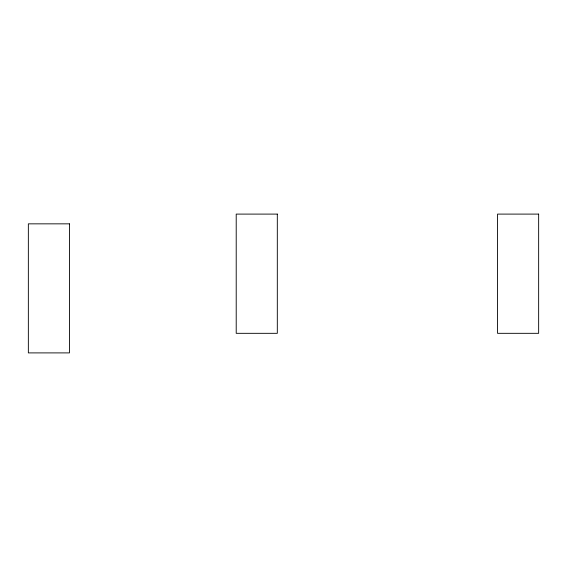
<?xml version="1.0" encoding="UTF-8"?>
<svg xmlns="http://www.w3.org/2000/svg" width="567" height="567" viewBox="0 0 567 567"><rect width="100%" height="100%" fill="white"/><g stroke="black" fill="none" stroke-linecap="round" stroke-linejoin="round"><path stroke-width="0.85" d="M277.313 214.099L236.212 214.099L236.212 333.325L277.313 333.325L277.313 214.099M538.65 214.099L497.55 214.099L497.55 333.325L538.65 333.325L538.65 214.099M69.45 223.845L28.35 223.845L28.35 352.901L69.45 352.901L69.45 223.845"/></g></svg>
